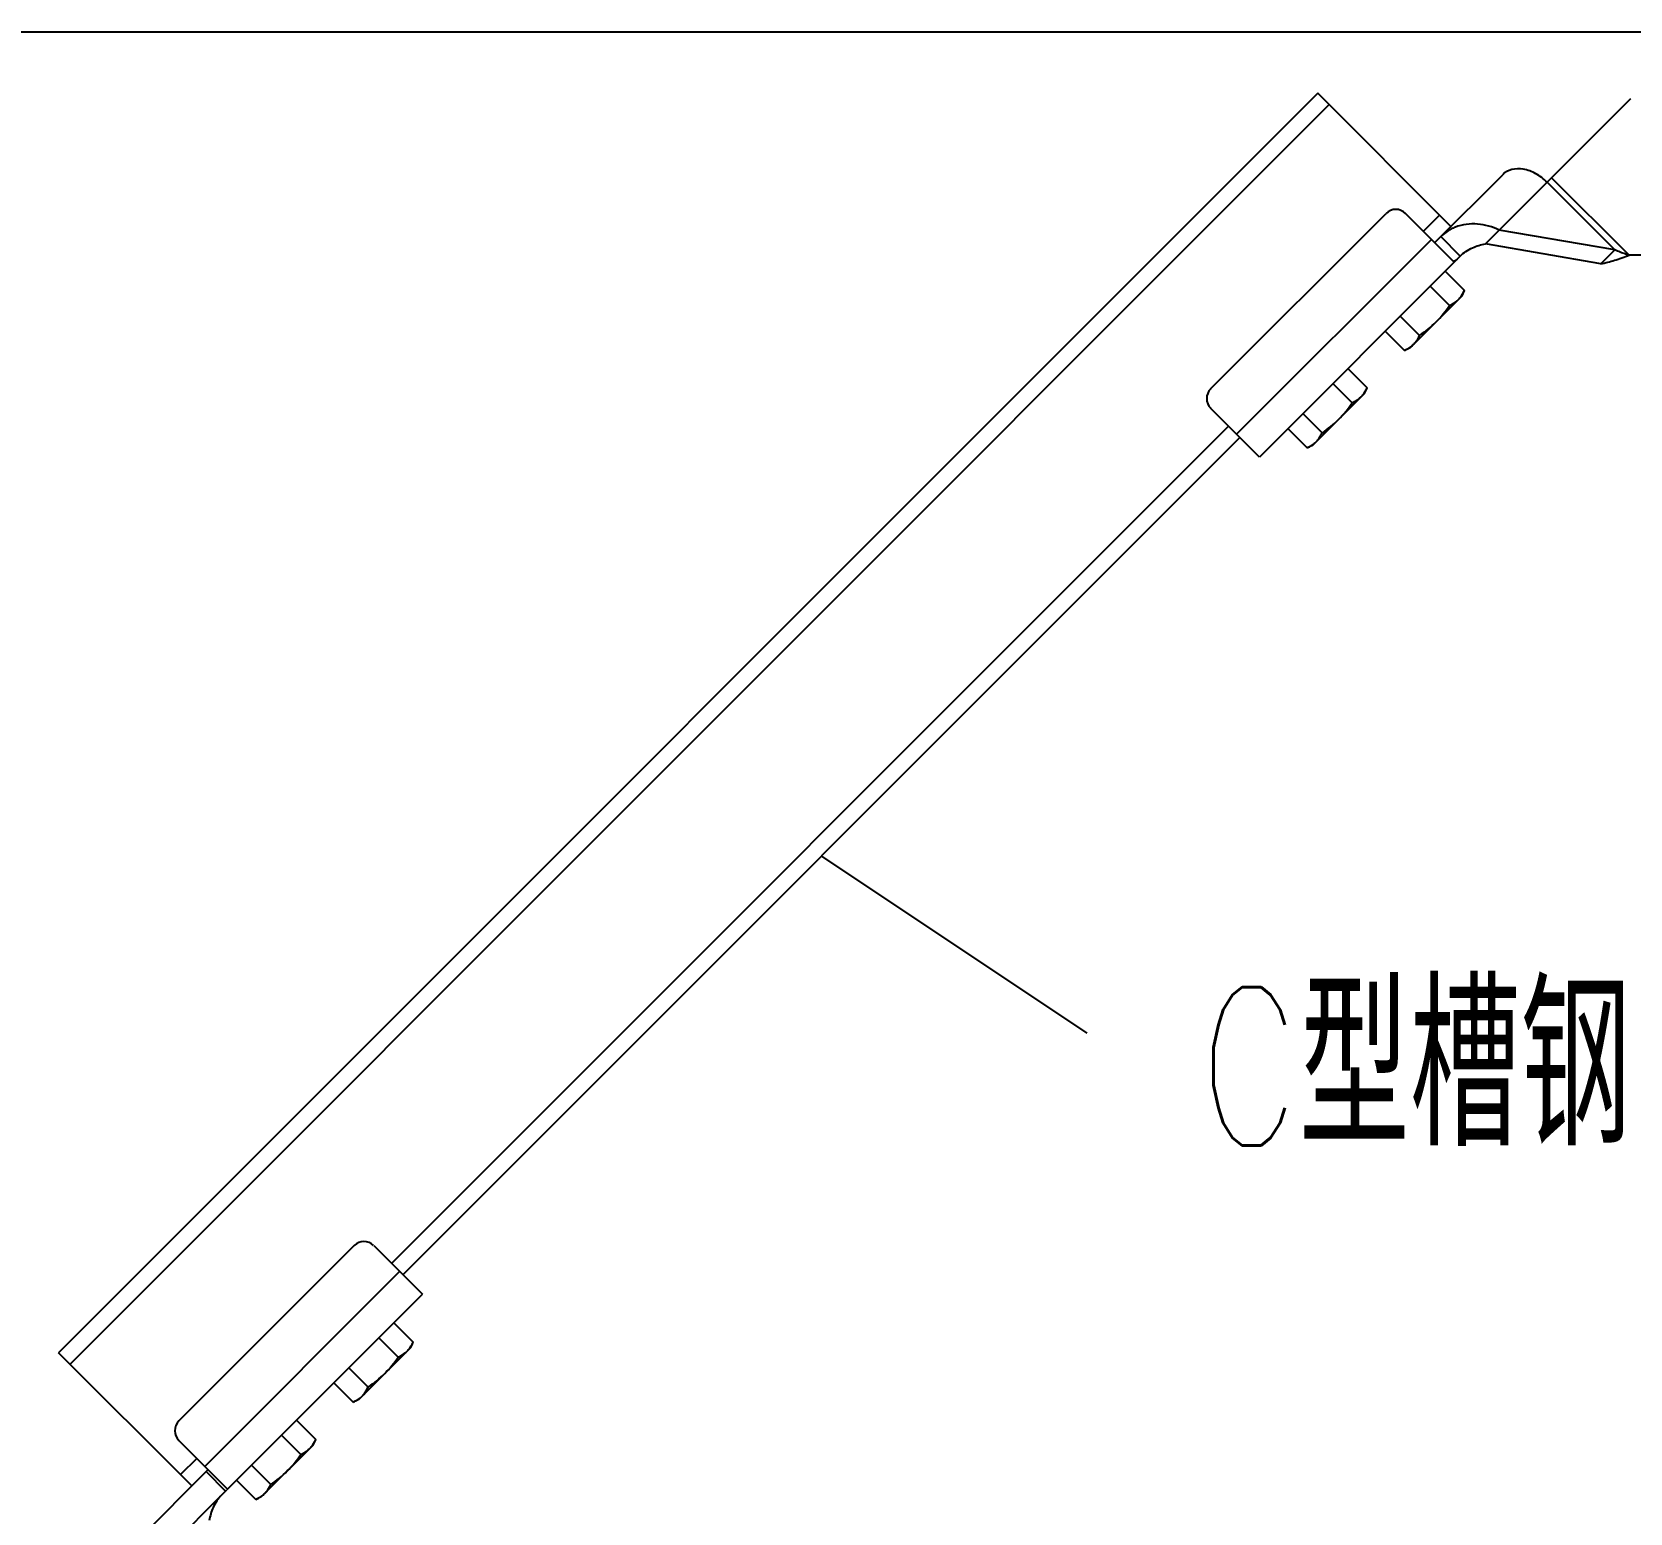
# Model space of a CAD drawing. Extents: x 27938 to 1507990, y 110129 to 923079.
# Drawn here: x 477389 to 481431, y 380201 to 383946 of the extents above; entities that cross this region are included whole.
import ezdxf

# ---------------------------------------------------------------- set-up
doc = ezdxf.new("R2010")
doc.units = 0
doc.header["$LTSCALE"] = 1000
doc.header["$MEASUREMENT"] = 0
doc.layers.add('BZ', color=2, linetype='Continuous')
doc.layers.add('W_DIM', color=4, linetype='Continuous')
doc.styles.get("Standard").update_dxf_attribs({"font": 'gbenor.shx', "bigfont": 'gbcbig.shx'})
doc.styles.add('wwp100', font='txt.shx', dxfattribs={"width": 0.7, "height": 400, "bigfont": 'hztxt.shx'})
doc.dimstyles.get("Standard").update_dxf_attribs({"dimtxt": 0.18, "dimasz": 0.18, "dimexe": 0.18, "dimexo": 0.0625, "dimgap": 0.09, "dimtad": 0, "dimtih": 1, "dimtoh": 1, "dimdec": 4, "dimzin": 0, "dimdsep": 46, "dimtxsty": 'Standard', "dimcen": 0.09, "dimadec": 0, "dimazin": 0, "dimtfac": 1, "dimtdec": 4, "dimtofl": 0, "dimtmove": 0, "dimatfit": 3, "dimfxl": 1, "dimtolj": 1, "dimtzin": 0, "dimarcsym": 0})

msp = doc.modelspace()

# ---------------------------------------------------------------- linework, layer by layer
at = {"linetype": 'Continuous'}
for p, q in [((480641.7, 383791.4), (477456.8, 380606.5)), ((480670.4, 383762.6), (477485.6, 380577.8)), ((480978.4, 383454.6), (480641.7, 383791.4)), ((481065.6, 383410.4), (481433.3, 383778.1)), ((480937.4, 383413.6), (481109.3, 383585.4)), ((481221.4, 383566.2), (481392.5, 383395.1)), ((481429.4, 383381.5), (481233, 383577.8)), ((480370.6, 383043.9), (480814.2, 383487.5)), ((480984.3, 383366.7), (480863.4, 383487.5)), ((480949.7, 383483.4), (480908.6, 383442.3)), ((481392.5, 383395.1), (481100.4, 383445.2)), ((480436.3, 382928.9), (480929.1, 383421.8)), ((481001.9, 383379.5), (480952.6, 383428.8)), ((481357.7, 383360.3), (481065.6, 383410.4)), ((481357.7, 383360.3), (481392.5, 383395.1)), ((481001.9, 383379.5), (480493.8, 382871.5)), ((481607.7, 383381.5), (481429.4, 383381.5)), ((480964, 383341.6), (481012.8, 383292.7)), ((480874.9, 383147.4), (481006.4, 383278.9)), ((480926, 383303.6), (480974.9, 383254.8)), ((481006.4, 383278.9), (481012.8, 383292.7)), ((480812.2, 383189.8), (480861.1, 383141)), ((480850.1, 383227.8), (480899, 383178.9)), ((480874.9, 383147.4), (480861.1, 383141)), ((480717.5, 383095.2), (480766.4, 383046.3)), ((480628.5, 382901), (480759.9, 383032.4)), ((480679.6, 383057.2), (480728.5, 383008.4)), ((480759.9, 383032.4), (480766.4, 383046.3)), ((480493.8, 382871.5), (480370.6, 382994.7)), ((480415.8, 382949.5), (478298.7, 380832.4)), ((480603.7, 382981.4), (480652.6, 382932.5)), ((480444.5, 382920.7), (478327.5, 380803.7)), ((480565.8, 382943.4), (480614.7, 382894.6)), ((480628.5, 382901), (480614.7, 382894.6)), ((478204.3, 380877.6), (477760.7, 380434.1)), ((478253.6, 380877.6), (478376.8, 380754.4)), ((478319.3, 380811.9), (477826.4, 380319.1)), ((477883.9, 380261.6), (478376.8, 380754.4)), ((478266.9, 380644.5), (478315.7, 380595.6)), ((478304.8, 380682.4), (478353.7, 380633.6)), ((477793.6, 380269.8), (477456.8, 380606.5)), ((478215.8, 380488.3), (478347.2, 380619.7)), ((478347.2, 380619.7), (478353.7, 380633.6)), ((478191, 380568.6), (478239.8, 380519.7)), ((478153, 380530.7), (478201.9, 380481.8)), ((478215.8, 380488.3), (478201.9, 380481.8)), ((478058.4, 380436), (478107.2, 380387.1)), ((477883.5, 380262), (477760.7, 380384.8)), ((477969.4, 380241.9), (478100.8, 380373.3)), ((478020.4, 380398.1), (478069.3, 380349.2)), ((478100.8, 380373.3), (478107.2, 380387.1)), ((477805.9, 380339.6), (477764.8, 380298.5)), ((477944.6, 380322.2), (477993.4, 380273.3)), ((477662.8, 380139), (477833.2, 380309.4)), ((477829.8, 380306), (477879.1, 380256.8)), ((477906.6, 380284.3), (477955.5, 380235.4)), ((477712, 380089.7), (477882.5, 380260.1)), ((477969.4, 380241.9), (477955.5, 380235.4))]:
    msp.add_line(p, q, dxfattribs=at)
for centre, start, end in [((480838.8, 383462.8), 45, 135), ((480395.3, 383019.3), 135, 225), ((478228.9, 380853), 45, 135), ((477785.4, 380409.4), 135, 225)]:
    msp.add_arc(centre, 34.8, start, end, dxfattribs=at)
for points, knots in [([(481221.4, 383566.2), (481213, 383574.7), (481194.3, 383588.9), (481163.1, 383600.7), (481132.6, 383600.8), (481115.4, 383591.6), (481109.3, 383585.4)], [0, 0, 0, 0, 0.287971, 0.555344, 0.790532, 1, 1, 1, 1]), ([(480989.5, 383452.6), (480986, 383451.3), (480972.6, 383445.3), (480960.4, 383436.6), (480952.6, 383428.8)], [0, 0, 0, 0, 0.252907, 1, 1, 1, 1]), ([(481100.4, 383445.2), (481083.4, 383453.5), (481046.1, 383464.1), (481007.1, 383459.5), (480989.5, 383452.6)], [0, 0, 0, 0, 0.500769, 1, 1, 1, 1]), ([(481001.9, 383379.5), (481010.7, 383388.3), (481031, 383402.1), (481054.3, 383408.6), (481065.6, 383410.4)], [0, 0, 0, 0, 0.522516, 1, 1, 1, 1]), ([(481429.4, 383381.5), (481426.2, 383382.5), (481413.7, 383386.5), (481401.4, 383391), (481392.5, 383395.1)], [0, 0, 0, 0, 0.254643, 1, 1, 1, 1]), ([(481001.9, 383379.5), (480998.2, 383375.9), (480994.6, 383371.6), (480985.9, 383365.1), (480984.3, 383366.7)], [0, 0, 0, 0, 0.693247, 1, 1, 1, 1]), ([(481357.7, 383360.3), (481369.2, 383362.3), (481393.3, 383369.1), (481416.8, 383377.2), (481429.4, 383381.5)], [0, 0, 0, 0, 0.468219, 1, 1, 1, 1]), ([(480974.9, 383254.8), (480977, 383255.8), (480985.2, 383259.9), (480992.7, 383265.2), (480997.6, 383270)], [0, 0, 0, 0, 0.255699, 1, 1, 1, 1]), ([(480997.6, 383270), (480999.1, 383271.6), (481005.3, 383278.5), (481009.9, 383286.5), (481012.8, 383292.7)], [0, 0, 0, 0, 0.246322, 1, 1, 1, 1]), ([(480883.7, 383156.2), (480885.3, 383157.8), (480891.5, 383164.6), (480896.1, 383172.7), (480899, 383178.9)], [0, 0, 0, 0, 0.246322, 1, 1, 1, 1]), ([(480861.1, 383141), (480862.2, 383141.5), (480866.8, 383143.7), (480871.2, 383146.3), (480874.3, 383148.4)], [0, 0, 0, 0, 0.253346, 1, 1, 1, 1]), ([(480751.1, 383023.6), (480752.7, 383025.2), (480758.9, 383032), (480763.5, 383040.1), (480766.4, 383046.3)], [0, 0, 0, 0, 0.246322, 1, 1, 1, 1]), ([(480728.5, 383008.4), (480730.6, 383009.4), (480738.7, 383013.4), (480746.3, 383018.8), (480751.1, 383023.6)], [0, 0, 0, 0, 0.255699, 1, 1, 1, 1]), ([(480637.3, 382909.8), (480638.9, 382911.4), (480645, 382918.2), (480649.7, 382926.2), (480652.6, 382932.5)], [0, 0, 0, 0, 0.246322, 1, 1, 1, 1]), ([(480614.7, 382894.6), (480615.8, 382895.1), (480620.4, 382897.3), (480624.8, 382899.9), (480627.9, 382902)], [0, 0, 0, 0, 0.253346, 1, 1, 1, 1]), ([(478315.7, 380595.6), (478317.8, 380596.6), (478326, 380600.7), (478333.6, 380606.1), (478338.4, 380610.9)], [0, 0, 0, 0, 0.255699, 1, 1, 1, 1]), ([(478338.4, 380610.9), (478340, 380612.5), (478346.1, 380619.3), (478350.7, 380627.3), (478353.7, 380633.6)], [0, 0, 0, 0, 0.246322, 1, 1, 1, 1]), ([(478201.9, 380481.8), (478203.1, 380482.3), (478207.6, 380484.6), (478212, 380487.1), (478215.1, 380489.2)], [0, 0, 0, 0, 0.253346, 1, 1, 1, 1]), ([(478224.6, 380497.1), (478226.2, 380498.7), (478232.3, 380505.5), (478236.9, 380513.5), (478239.8, 380519.7)], [0, 0, 0, 0, 0.246322, 1, 1, 1, 1]), ([(478069.3, 380349.2), (478071.4, 380350.2), (478079.6, 380354.3), (478087.2, 380359.7), (478092, 380364.5)], [0, 0, 0, 0, 0.255699, 1, 1, 1, 1]), ([(478092, 380364.5), (478093.6, 380366.1), (478099.7, 380372.9), (478104.3, 380380.9), (478107.2, 380387.1)], [0, 0, 0, 0, 0.246322, 1, 1, 1, 1]), ([(477868.7, 380246.3), (477859.9, 380237.5), (477846.1, 380217.2), (477839.7, 380193.9), (477837.8, 380182.6)], [0, 0, 0, 0, 0.522516, 1, 1, 1, 1]), ([(477883.5, 380262), (477883.6, 380261.9), (477883.7, 380261.1), (477882.9, 380260.6), (477882.5, 380260.1)], [0, 0, 0, 0, 0.126775, 1, 1, 1, 1]), ([(477955.5, 380235.4), (477956.7, 380235.9), (477961.2, 380238.1), (477965.6, 380240.7), (477968.7, 380242.8)], [0, 0, 0, 0, 0.253346, 1, 1, 1, 1]), ([(477978.2, 380250.7), (477979.8, 380252.3), (477985.9, 380259.1), (477990.5, 380267.1), (477993.4, 380273.3)], [0, 0, 0, 0, 0.246322, 1, 1, 1, 1])]:
    msp.add_open_spline(points, degree=3, knots=knots, dxfattribs=at)
for points in [[(480940.6, 383213.1), (480953.4, 383225.8), (480964.7, 383240), (480974.9, 383254.8)], [(480899, 383178.9), (480913.8, 383189.1), (480927.9, 383200.4), (480940.6, 383213.1)], [(480874.3, 383148.4), (480877.7, 383150.7), (480880.8, 383153.3), (480883.7, 383156.2)], [(480694.2, 382966.7), (480706.9, 382979.4), (480718.2, 382993.6), (480728.5, 383008.4)], [(480652.6, 382932.5), (480667.4, 382942.7), (480681.5, 382954), (480694.2, 382966.7)], [(480627.9, 382902), (480631.2, 382904.3), (480634.4, 382906.9), (480637.3, 382909.8)], [(478281.5, 380554), (478294.2, 380566.7), (478305.5, 380580.8), (478315.7, 380595.6)], [(478239.8, 380519.7), (478254.6, 380530), (478268.8, 380541.3), (478281.5, 380554)], [(478215.1, 380489.2), (478218.5, 380491.6), (478221.7, 380494.2), (478224.6, 380497.1)], [(478035.1, 380307.6), (478047.8, 380320.3), (478059.1, 380334.4), (478069.3, 380349.2)], [(477993.4, 380273.3), (478008.2, 380283.6), (478022.4, 380294.9), (478035.1, 380307.6)], [(477968.7, 380242.8), (477972.1, 380245.2), (477975.3, 380247.8), (477978.2, 380250.7)]]:
    msp.add_open_spline(points, degree=3, dxfattribs=at)
at = {"layer": 'BZ'}
msp.add_line((474675.4, 383946.2), (484939.8, 383946.2), dxfattribs=at)

# ---------------------------------------------------------------- texts
at = {"layer": 'W_DIM', "color": 7, "style": 'wwp100', "width": 0.7}
msp.add_text('C型槽钢', height=400, dxfattribs=at).set_placement((480342.1, 381130.9))

# ---------------------------------------------------------------- leaders
msp.add_leader([(479386, 381862.2), (480057.1, 381415)], dimstyle='Standard', override={"dimgap": 20, "dimtad": 0})

doc.saveas('drawing.dxf')
